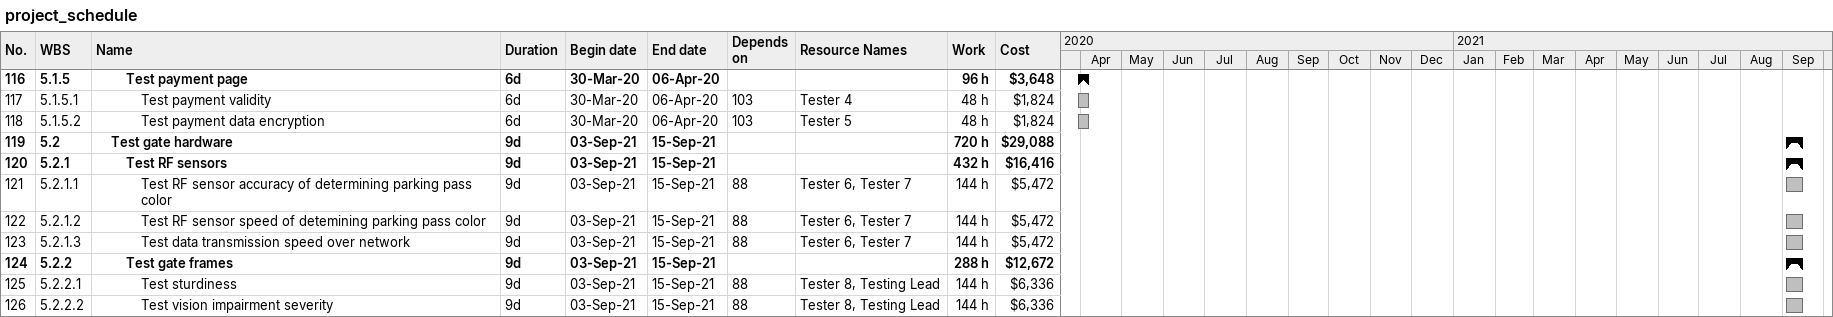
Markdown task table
project_schedule

| ID | WBS | Task | Duration | Start | Finish | Predecessors | Resources | Work (h) | Cost ($) |
|---|---|---|---|---|---|---|---|---|---|
| 116 | 5.1.5 | **Test payment page** | 6d | 2020-03-30 | 2020-04-06 |  |  | 96 | 3648 |
| 117 | 5.1.5.1 | Test payment validity | 6d | 2020-03-30 | 2020-04-06 | 103 | Tester 4 | 48 | 1824 |
| 118 | 5.1.5.2 | Test payment data encryption | 6d | 2020-03-30 | 2020-04-06 | 103 | Tester 5 | 48 | 1824 |
| 119 | 5.2 | **Test gate hardware** | 9d | 2021-09-03 | 2021-09-15 |  |  | 720 | 29088 |
| 120 | 5.2.1 | **Test RF sensors** | 9d | 2021-09-03 | 2021-09-15 |  |  | 432 | 16416 |
| 121 | 5.2.1.1 | Test RF sensor accuracy of determining parking pass color | 9d | 2021-09-03 | 2021-09-15 | 88 | Tester 6, Tester 7 | 144 | 5472 |
| 122 | 5.2.1.2 | Test RF sensor speed of detemining parking pass color | 9d | 2021-09-03 | 2021-09-15 | 88 | Tester 6, Tester 7 | 144 | 5472 |
| 123 | 5.2.1.3 | Test data transmission speed over network | 9d | 2021-09-03 | 2021-09-15 | 88 | Tester 6, Tester 7 | 144 | 5472 |
| 124 | 5.2.2 | **Test gate frames** | 9d | 2021-09-03 | 2021-09-15 |  |  | 288 | 12672 |
| 125 | 5.2.2.1 | Test sturdiness | 9d | 2021-09-03 | 2021-09-15 | 88 | Tester 8, Testing Lead | 144 | 6336 |
| 126 | 5.2.2.2 | Test vision impairment severity | 9d | 2021-09-03 | 2021-09-15 | 88 | Tester 8, Testing Lead | 144 | 6336 |
